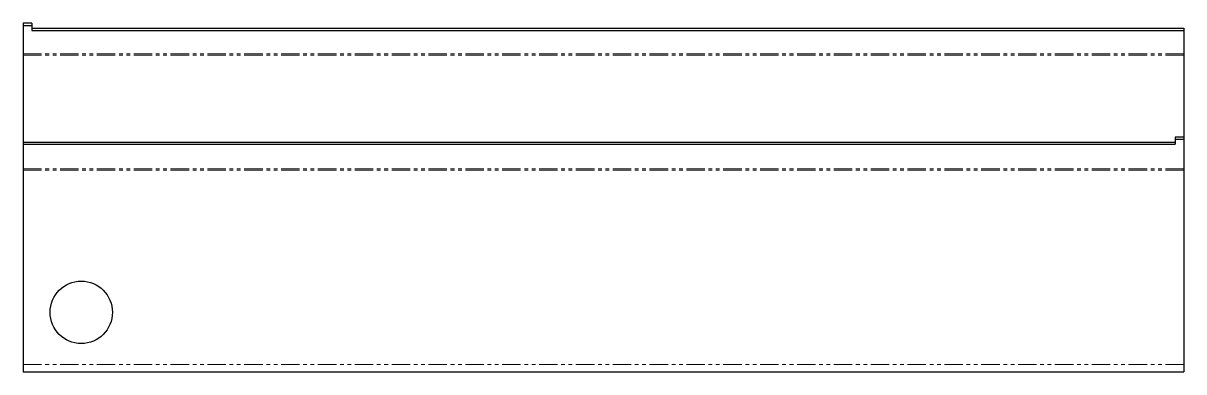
# Model space of a CAD drawing. Header units: millimetres. Extents: x -400 to 0, y -59 to 61.
import ezdxf

# ---------------------------------------------------------------- set-up
doc = ezdxf.new("R2010")
doc.units = ezdxf.units.MM
doc.linetypes.add('PHANTOM', pattern=[12.7, 6.35, -1.27, 1.27, -1.27, 1.27, -1.27])

msp = doc.modelspace()

# ---------------------------------------------------------------- linework, layer by layer
at = {"color": 7, "linetype": 'Continuous', "lineweight": 25}
for p, q in [((-400, 61.09), (-400, -59.06)), ((-397, 61.09), (-400, 61.09)), ((-400, 60.34), (-397, 60.34)), ((-397, 61.09), (-397, 58.61)), ((-397, 59.36), (0, 59.36)), ((-397, 58.61), (0, 58.61)), ((0, 59.36), (0, -59.06)), ((-400, 20.11), (-3, 20.11)), ((-3, 21.84), (-3, 19.36)), ((0, 21.84), (-3, 21.84)), ((-3, 21.09), (0, 21.09)), ((-400, 19.36), (-3, 19.36)), ((-400, -59.06), (0, -59.06))]:
    msp.add_line(p, q, dxfattribs=at)
at = {"color": 1, "linetype": 'PHANTOM', "lineweight": 18}
for p, q in [((-400, 50.53), (0, 50.53)), ((-400, 50.03), (0, 50.03)), ((-400, 10.93), (0, 10.93)), ((-400, 10.43), (0, 10.43)), ((-400, -56.56), (0, -56.56))]:
    msp.add_line(p, q, dxfattribs=at)
at = {"color": 7, "linetype": 'Continuous', "lineweight": 25}
msp.add_circle((-380, -38.56), 10.75, dxfattribs=at)

doc.saveas('drawing.dxf')
